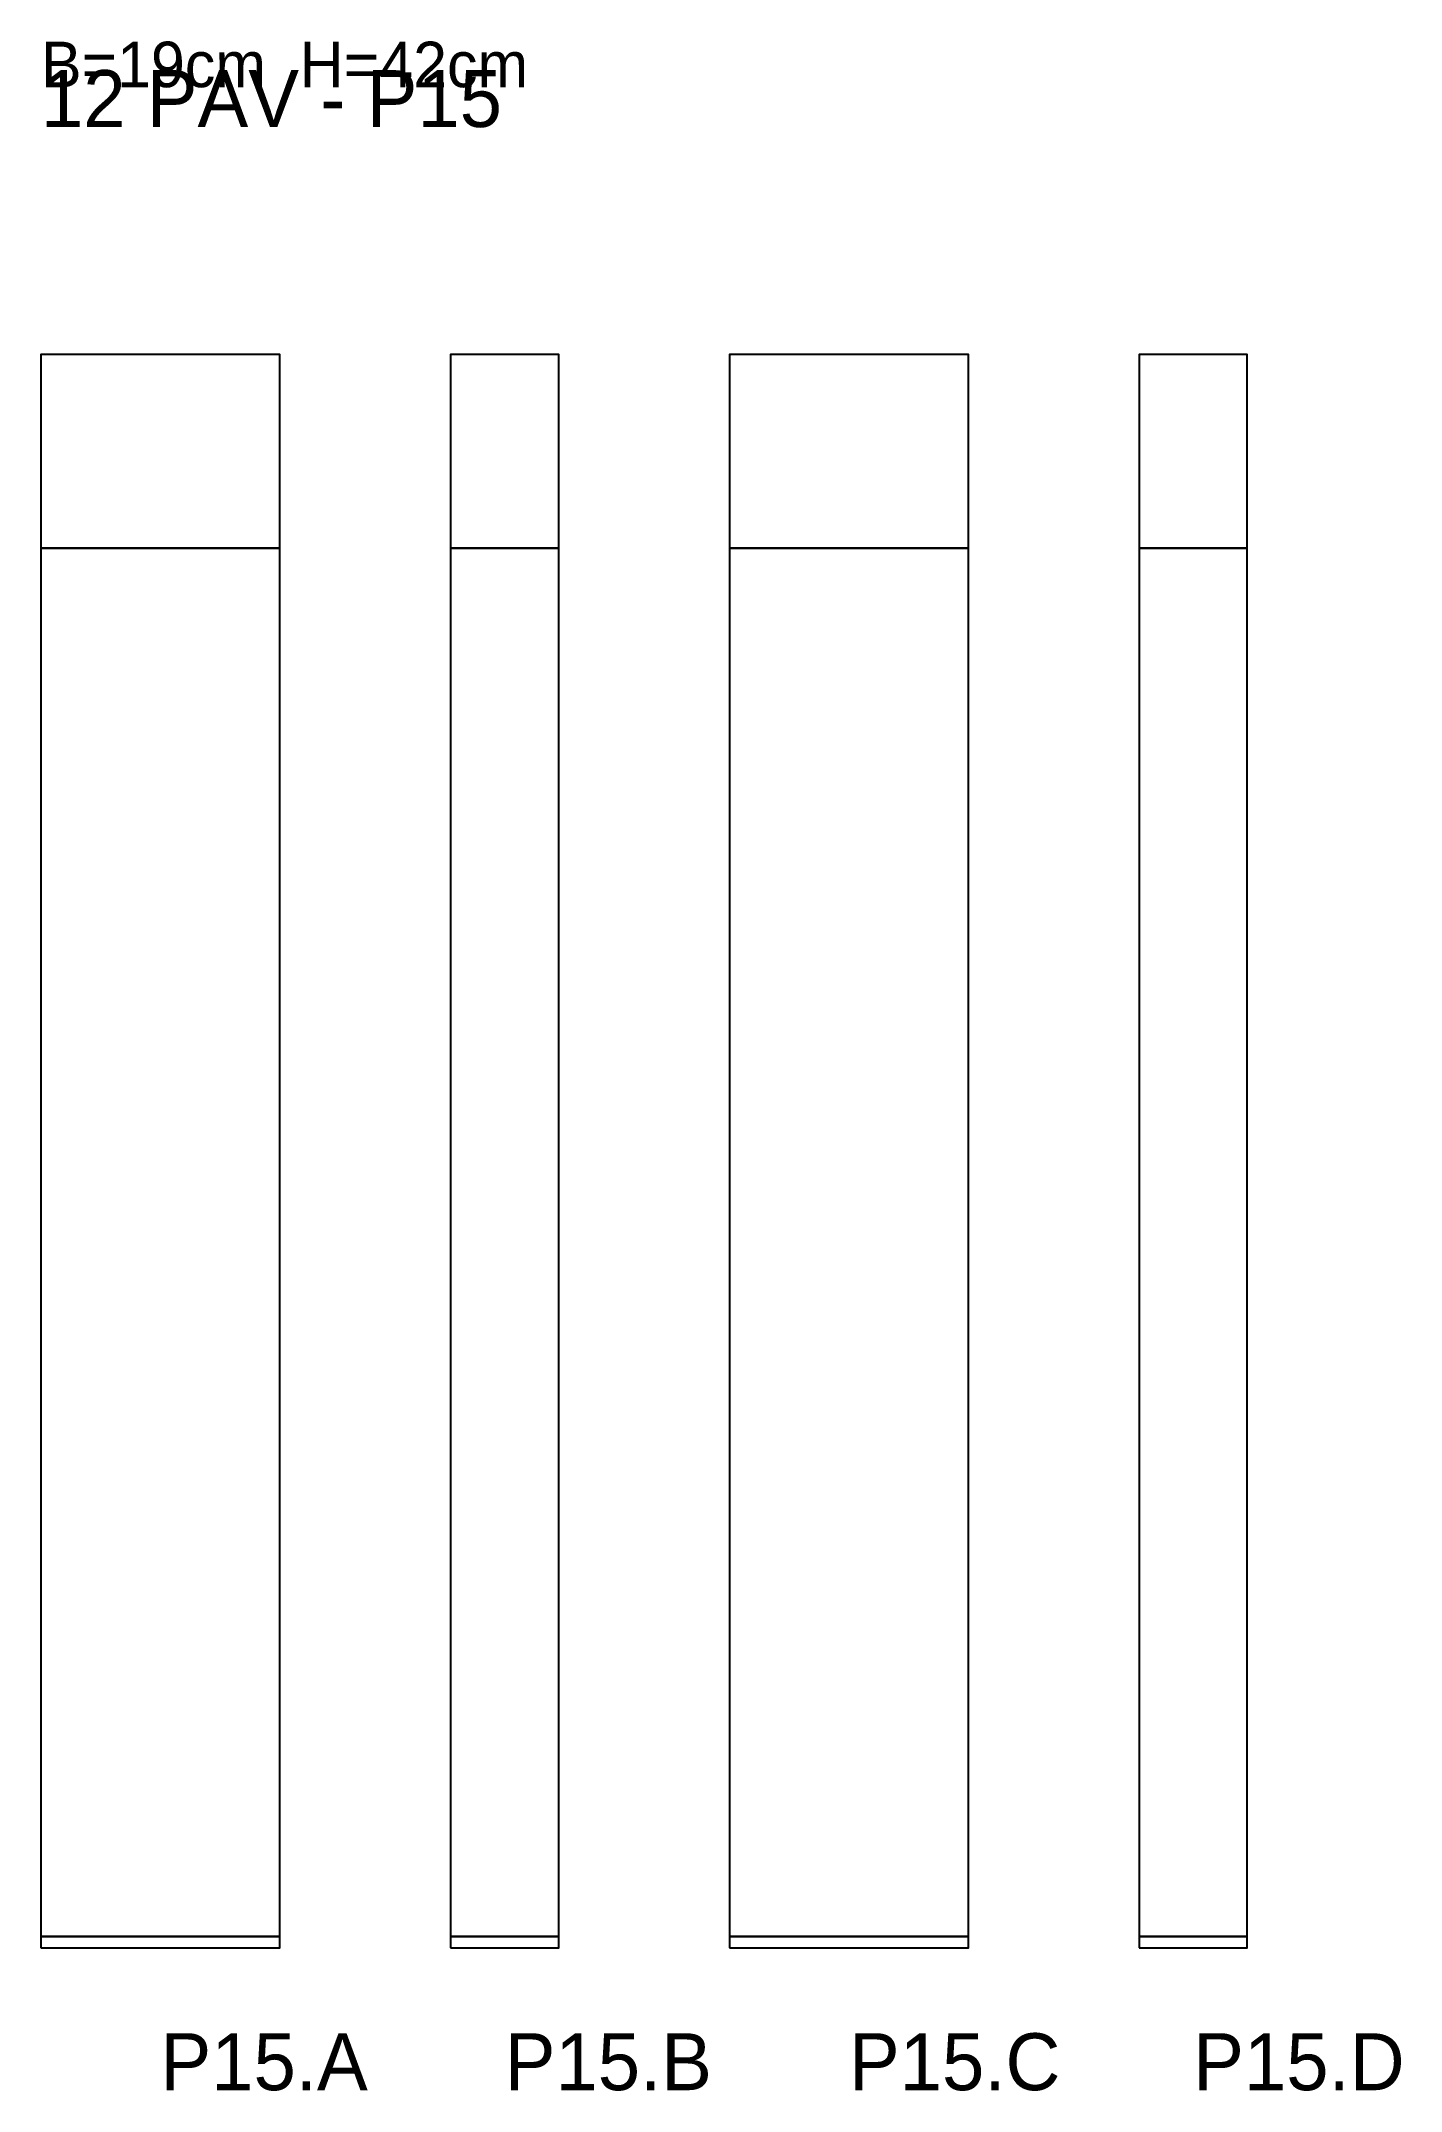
# Model space of a CAD drawing. Header units: metres. Extents: x 3284 to 3654, y -6050 to -4485.
# Drawn here: x 3415.4 to 3654.4, y -4844.9 to -4484.6 of the extents above.
import ezdxf

# ---------------------------------------------------------------- set-up
doc = ezdxf.new("R2010")
doc.units = ezdxf.units.M
doc.layers.add('Paineis', color=7, linetype='Continuous')

msp = doc.modelspace()

# ---------------------------------------------------------------- linework, layer by layer
at = {"layer": 'Paineis'}
for points in [[(3415.4, -4573.73), (3457.4, -4573.73), (3457.4, -4539.73), (3415.4, -4539.73)], [(3487.4, -4573.73), (3506.4, -4573.73), (3506.4, -4539.73), (3487.4, -4539.73)], [(3536.4, -4573.73), (3578.4, -4573.73), (3578.4, -4539.73), (3536.4, -4539.73)], [(3608.4, -4573.73), (3627.4, -4573.73), (3627.4, -4539.73), (3608.4, -4539.73)], [(3415.4, -4817.73), (3457.4, -4817.73), (3457.4, -4573.73), (3415.4, -4573.73)], [(3487.4, -4817.73), (3506.4, -4817.73), (3506.4, -4573.73), (3487.4, -4573.73)], [(3536.4, -4817.73), (3578.4, -4817.73), (3578.4, -4573.73), (3536.4, -4573.73)], [(3608.4, -4817.73), (3627.4, -4817.73), (3627.4, -4573.73), (3608.4, -4573.73)], [(3415.4, -4819.73), (3457.4, -4819.73), (3457.4, -4817.73), (3415.4, -4817.73)], [(3487.4, -4819.73), (3506.4, -4819.73), (3506.4, -4817.73), (3487.4, -4817.73)], [(3536.4, -4819.73), (3578.4, -4819.73), (3578.4, -4817.73), (3536.4, -4817.73)], [(3608.4, -4819.73), (3627.4, -4819.73), (3627.4, -4817.73), (3608.4, -4817.73)]]:
    msp.add_lwpolyline(points, close=True, dxfattribs=at)

# ---------------------------------------------------------------- texts
at = {"layer": 'Cota Secao (2x)', "insert": (3415.4, -4484.73), "char_height": 8, "attachment_point": 1}
msp.add_mtext('B=19cm  H=42cm', dxfattribs=at)
at = {"layer": 'NOMENCLATURA', "insert": (3415.4, -4489.73), "char_height": 10, "attachment_point": 1}
msp.add_mtext('12 PAV - P15', dxfattribs=at)
at = {"layer": 'Texto Secao', "char_height": 10, "attachment_point": 1}
for s, insert in [('P15.C', (3557.4, -4834.73)), ('P15.A', (3436.4, -4834.73)), ('P15.B', (3496.9, -4834.73)), ('P15.D', (3617.9, -4834.73))]:
    msp.add_mtext(s, dxfattribs=dict(at, insert=insert))

doc.saveas('drawing.dxf')
